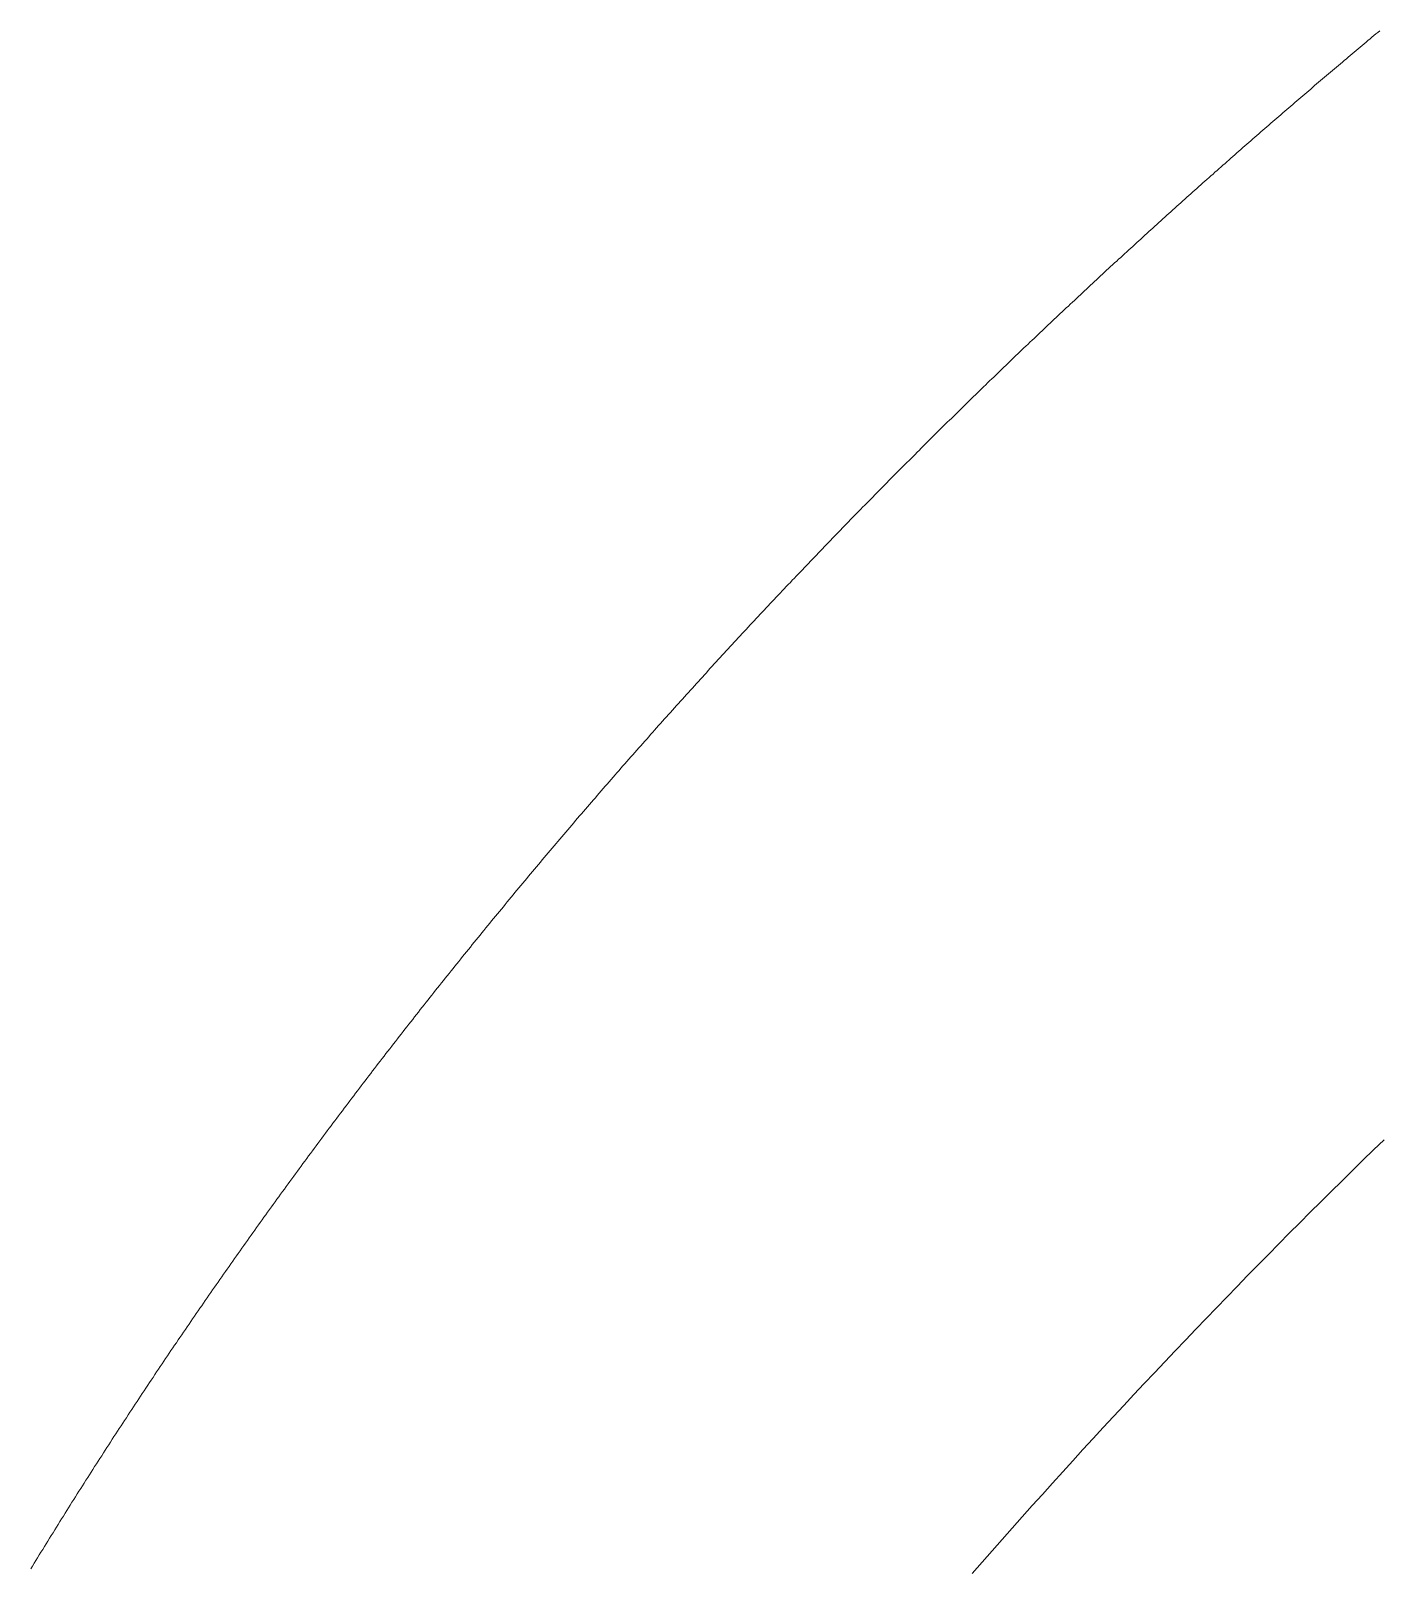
# Model space of a CAD drawing. Header units: millimetres. Extents: x 1128 to 1232, y 1235 to 1365.
# Drawn here: x 1136.01 to 1154.56, y 1321.74 to 1342.87 of the extents above; entities that cross this region are included whole.
import ezdxf

# ---------------------------------------------------------------- set-up
doc = ezdxf.new("R2010")
doc.units = ezdxf.units.MM

msp = doc.modelspace()

# ---------------------------------------------------------------- linework, layer by layer
at = {"color": 7, "linetype": 'Continuous', "lineweight": 15}
for points in [[(1154.581, 1342.869), (1154.554, 1342.846), (1154.527, 1342.824), (1154.5, 1342.801), (1154.473, 1342.779), (1154.446, 1342.756), (1154.418, 1342.733), (1154.391, 1342.711), (1154.364, 1342.688), (1154.337, 1342.665), (1154.31, 1342.642), (1154.283, 1342.62), (1154.255, 1342.597), (1154.228, 1342.574), (1154.201, 1342.551), (1154.174, 1342.528), (1154.147, 1342.505), (1154.12, 1342.482), (1154.092, 1342.459), (1154.065, 1342.436), (1154.038, 1342.413), (1154.011, 1342.39), (1153.983, 1342.367), (1153.956, 1342.344), (1153.929, 1342.321), (1153.902, 1342.298), (1153.874, 1342.275), (1153.847, 1342.252), (1153.82, 1342.229), (1153.793, 1342.205), (1153.765, 1342.182), (1153.738, 1342.159), (1153.711, 1342.136), (1153.683, 1342.113), (1153.656, 1342.089), (1153.629, 1342.066), (1153.602, 1342.043), (1153.574, 1342.019), (1153.547, 1341.996), (1153.52, 1341.972), (1153.492, 1341.949), (1153.465, 1341.926), (1153.438, 1341.902), (1153.41, 1341.879), (1153.383, 1341.855), (1153.356, 1341.832), (1153.328, 1341.808), (1153.301, 1341.784), (1153.273, 1341.761), (1153.246, 1341.737), (1153.219, 1341.713), (1153.191, 1341.69), (1153.164, 1341.666), (1153.136, 1341.642), (1153.109, 1341.619), (1153.082, 1341.595), (1153.054, 1341.571), (1153.027, 1341.547), (1152.999, 1341.523), (1152.972, 1341.5), (1152.944, 1341.476), (1152.917, 1341.452), (1152.89, 1341.428), (1152.862, 1341.404), (1152.835, 1341.38), (1152.807, 1341.356), (1152.78, 1341.332), (1152.752, 1341.308), (1152.725, 1341.284), (1152.697, 1341.26), (1152.67, 1341.236), (1152.642, 1341.212), (1152.615, 1341.188), (1152.587, 1341.163), (1152.56, 1341.139), (1152.532, 1341.115), (1152.505, 1341.091), (1152.477, 1341.067), (1152.45, 1341.042), (1152.422, 1341.018), (1152.395, 1340.994), (1152.367, 1340.969), (1152.34, 1340.945), (1152.312, 1340.921), (1152.285, 1340.896), (1152.257, 1340.872), (1152.23, 1340.847), (1152.202, 1340.823), (1152.174, 1340.799), (1152.147, 1340.774), (1152.119, 1340.749), (1152.092, 1340.725), (1152.064, 1340.7), (1152.037, 1340.676), (1152.009, 1340.651), (1151.981, 1340.626), (1151.954, 1340.602), (1151.926, 1340.577), (1151.899, 1340.552), (1151.871, 1340.528), (1151.843, 1340.503), (1151.816, 1340.478), (1151.788, 1340.453), (1151.761, 1340.429), (1151.733, 1340.404), (1151.705, 1340.379), (1151.678, 1340.354), (1151.65, 1340.329), (1151.623, 1340.304), (1151.595, 1340.279), (1151.567, 1340.254), (1151.54, 1340.229), (1151.512, 1340.204), (1151.484, 1340.179), (1151.457, 1340.154), (1151.429, 1340.129), (1151.401, 1340.104), (1151.374, 1340.079), (1151.346, 1340.054), (1151.318, 1340.028), (1151.291, 1340.003), (1151.263, 1339.978), (1151.235, 1339.953), (1151.208, 1339.928), (1151.18, 1339.902), (1151.152, 1339.877), (1151.125, 1339.852), (1151.097, 1339.826), (1151.069, 1339.801), (1151.042, 1339.775), (1151.014, 1339.75), (1150.986, 1339.725), (1150.959, 1339.699), (1150.931, 1339.674), (1150.903, 1339.648), (1150.876, 1339.623), (1150.848, 1339.597), (1150.82, 1339.572), (1150.792, 1339.546), (1150.765, 1339.52), (1150.737, 1339.495), (1150.709, 1339.469), (1150.682, 1339.443), (1150.654, 1339.418), (1150.626, 1339.392), (1150.599, 1339.366), (1150.571, 1339.34), (1150.543, 1339.315), (1150.515, 1339.289), (1150.488, 1339.263), (1150.46, 1339.237), (1150.432, 1339.211), (1150.404, 1339.185), (1150.377, 1339.159), (1150.349, 1339.133), (1150.321, 1339.107), (1150.294, 1339.081), (1150.266, 1339.055), (1150.238, 1339.029), (1150.21, 1339.003), (1150.183, 1338.977), (1150.155, 1338.951), (1150.127, 1338.925), (1150.099, 1338.899), (1150.072, 1338.873), (1150.044, 1338.846), (1150.016, 1338.82), (1149.988, 1338.794), (1149.961, 1338.768), (1149.933, 1338.741), (1149.905, 1338.715), (1149.877, 1338.689), (1149.85, 1338.662), (1149.822, 1338.636), (1149.794, 1338.61), (1149.766, 1338.583), (1149.739, 1338.557), (1149.711, 1338.53), (1149.683, 1338.504), (1149.655, 1338.477), (1149.628, 1338.451), (1149.6, 1338.424), (1149.572, 1338.398), (1149.544, 1338.371), (1149.517, 1338.344), (1149.489, 1338.318), (1149.461, 1338.291), (1149.433, 1338.264), (1149.405, 1338.238), (1149.378, 1338.211), (1149.35, 1338.184), (1149.322, 1338.157), (1149.294, 1338.131), (1149.267, 1338.104), (1149.239, 1338.077), (1149.211, 1338.05), (1149.183, 1338.023), (1149.156, 1337.996), (1149.128, 1337.969), (1149.1, 1337.942), (1149.072, 1337.915), (1149.045, 1337.888), (1149.017, 1337.861), (1148.989, 1337.834), (1148.961, 1337.807), (1148.933, 1337.78), (1148.906, 1337.753), (1148.878, 1337.726), (1148.85, 1337.699), (1148.822, 1337.672), (1148.795, 1337.644), (1148.767, 1337.617), (1148.739, 1337.59), (1148.711, 1337.563), (1148.684, 1337.535), (1148.656, 1337.508), (1148.628, 1337.481), (1148.6, 1337.453), (1148.573, 1337.426), (1148.545, 1337.398), (1148.517, 1337.371), (1148.489, 1337.344), (1148.462, 1337.316), (1148.434, 1337.289), (1148.406, 1337.261), (1148.378, 1337.234), (1148.351, 1337.206), (1148.323, 1337.178), (1148.295, 1337.151), (1148.267, 1337.123), (1148.24, 1337.095), (1148.212, 1337.068), (1148.184, 1337.04), (1148.156, 1337.012), (1148.129, 1336.985), (1148.101, 1336.957), (1148.073, 1336.929), (1148.045, 1336.901), (1148.018, 1336.873), (1147.99, 1336.846), (1147.962, 1336.818), (1147.934, 1336.79), (1147.907, 1336.762), (1147.879, 1336.734), (1147.851, 1336.706), (1147.823, 1336.678), (1147.796, 1336.65), (1147.768, 1336.622), (1147.74, 1336.594), (1147.713, 1336.566), (1147.685, 1336.538), (1147.657, 1336.509), (1147.629, 1336.481), (1147.602, 1336.453), (1147.574, 1336.425), (1147.546, 1336.397), (1147.519, 1336.368), (1147.491, 1336.34), (1147.463, 1336.312), (1147.436, 1336.284), (1147.408, 1336.255), (1147.38, 1336.227), (1147.352, 1336.199), (1147.325, 1336.17), (1147.297, 1336.142), (1147.269, 1336.113), (1147.242, 1336.085), (1147.214, 1336.056), (1147.186, 1336.028), (1147.159, 1335.999), (1147.131, 1335.971), (1147.103, 1335.942), (1147.076, 1335.914), (1147.048, 1335.885), (1147.02, 1335.856), (1146.993, 1335.828), (1146.965, 1335.799), (1146.937, 1335.77), (1146.91, 1335.741), (1146.882, 1335.713), (1146.854, 1335.684), (1146.827, 1335.655), (1146.799, 1335.626), (1146.771, 1335.597), (1146.744, 1335.568), (1146.716, 1335.54), (1146.689, 1335.511), (1146.661, 1335.482), (1146.633, 1335.453), (1146.606, 1335.424), (1146.578, 1335.395), (1146.55, 1335.366), (1146.523, 1335.337), (1146.495, 1335.308), (1146.468, 1335.278), (1146.44, 1335.249), (1146.412, 1335.22), (1146.385, 1335.191), (1146.357, 1335.162), (1146.33, 1335.133), (1146.302, 1335.103), (1146.274, 1335.074), (1146.247, 1335.045), (1146.219, 1335.015), (1146.192, 1334.986), (1146.164, 1334.957), (1146.137, 1334.927), (1146.109, 1334.898), (1146.081, 1334.869), (1146.054, 1334.839), (1146.026, 1334.81), (1145.999, 1334.78), (1145.971, 1334.751), (1145.944, 1334.721), (1145.916, 1334.692), (1145.889, 1334.662), (1145.861, 1334.632), (1145.834, 1334.603), (1145.806, 1334.573), (1145.779, 1334.543), (1145.751, 1334.514), (1145.724, 1334.484), (1145.696, 1334.454), (1145.669, 1334.424), (1145.641, 1334.395), (1145.614, 1334.365), (1145.586, 1334.335), (1145.559, 1334.305), (1145.531, 1334.275), (1145.504, 1334.245), (1145.476, 1334.215), (1145.449, 1334.186), (1145.421, 1334.156), (1145.394, 1334.126), (1145.366, 1334.096), (1145.339, 1334.066), (1145.312, 1334.035), (1145.284, 1334.005), (1145.257, 1333.975), (1145.229, 1333.945), (1145.202, 1333.915), (1145.174, 1333.885), (1145.147, 1333.855), (1145.12, 1333.824), (1145.092, 1333.794), (1145.065, 1333.764), (1145.037, 1333.734), (1145.01, 1333.703), (1144.983, 1333.673), (1144.955, 1333.643), (1144.928, 1333.612), (1144.901, 1333.582), (1144.873, 1333.551), (1144.846, 1333.521), (1144.819, 1333.49), (1144.791, 1333.46), (1144.764, 1333.429), (1144.737, 1333.399), (1144.709, 1333.368), (1144.682, 1333.338), (1144.655, 1333.307), (1144.627, 1333.276), (1144.6, 1333.246), (1144.573, 1333.215), (1144.545, 1333.184), (1144.518, 1333.154), (1144.491, 1333.123), (1144.464, 1333.092), (1144.436, 1333.061), (1144.409, 1333.031), (1144.382, 1333), (1144.355, 1332.969), (1144.327, 1332.938), (1144.3, 1332.907), (1144.273, 1332.876), (1144.246, 1332.845), (1144.218, 1332.814), (1144.191, 1332.783), (1144.164, 1332.752), (1144.137, 1332.721), (1144.11, 1332.69), (1144.082, 1332.659), (1144.055, 1332.628), (1144.028, 1332.597), (1144.001, 1332.566), (1143.974, 1332.534), (1143.947, 1332.503), (1143.919, 1332.472), (1143.892, 1332.441), (1143.865, 1332.409), (1143.838, 1332.378), (1143.811, 1332.347), (1143.784, 1332.315), (1143.757, 1332.284), (1143.73, 1332.253), (1143.702, 1332.221), (1143.675, 1332.19), (1143.648, 1332.158), (1143.621, 1332.127), (1143.594, 1332.095), (1143.567, 1332.064), (1143.54, 1332.032), (1143.513, 1332.001), (1143.486, 1331.969), (1143.459, 1331.937), (1143.432, 1331.906), (1143.405, 1331.874), (1143.378, 1331.842), (1143.351, 1331.811), (1143.324, 1331.779), (1143.297, 1331.747), (1143.27, 1331.715), (1143.243, 1331.684), (1143.216, 1331.652), (1143.189, 1331.62), (1143.162, 1331.588), (1143.135, 1331.556), (1143.108, 1331.524), (1143.081, 1331.492), (1143.054, 1331.46), (1143.027, 1331.428), (1143, 1331.396), (1142.974, 1331.364), (1142.947, 1331.332), (1142.92, 1331.3), (1142.893, 1331.268), (1142.866, 1331.236), (1142.839, 1331.204), (1142.812, 1331.172), (1142.786, 1331.139), (1142.759, 1331.107), (1142.732, 1331.075), (1142.705, 1331.043), (1142.678, 1331.01), (1142.651, 1330.978), (1142.625, 1330.946), (1142.598, 1330.913), (1142.571, 1330.881), (1142.544, 1330.848), (1142.518, 1330.816), (1142.491, 1330.784), (1142.464, 1330.751), (1142.437, 1330.719), (1142.411, 1330.686), (1142.384, 1330.653), (1142.357, 1330.621), (1142.33, 1330.588), (1142.304, 1330.556), (1142.277, 1330.523), (1142.25, 1330.49), (1142.224, 1330.458), (1142.197, 1330.425), (1142.17, 1330.392), (1142.144, 1330.36), (1142.117, 1330.327), (1142.09, 1330.294), (1142.064, 1330.261), (1142.037, 1330.228), (1142.011, 1330.195), (1141.984, 1330.162), (1141.957, 1330.13), (1141.931, 1330.097), (1141.904, 1330.064), (1141.878, 1330.031), (1141.851, 1329.998), (1141.825, 1329.965), (1141.798, 1329.932), (1141.772, 1329.898), (1141.745, 1329.865), (1141.719, 1329.832), (1141.692, 1329.799), (1141.666, 1329.766), (1141.639, 1329.733), (1141.613, 1329.699), (1141.586, 1329.666), (1141.56, 1329.633), (1141.533, 1329.6), (1141.507, 1329.566), (1141.481, 1329.533), (1141.454, 1329.5), (1141.428, 1329.466), (1141.401, 1329.433), (1141.375, 1329.399), (1141.349, 1329.366), (1141.322, 1329.332), (1141.296, 1329.299), (1141.27, 1329.265), (1141.243, 1329.232), (1141.217, 1329.198), (1141.191, 1329.165), (1141.164, 1329.131), (1141.138, 1329.097), (1141.112, 1329.064), (1141.086, 1329.03), (1141.059, 1328.996), (1141.033, 1328.963), (1141.007, 1328.929), (1140.981, 1328.895), (1140.954, 1328.861), (1140.928, 1328.827), (1140.902, 1328.794), (1140.876, 1328.76), (1140.85, 1328.726), (1140.823, 1328.692), (1140.797, 1328.658), (1140.771, 1328.624), (1140.745, 1328.59), (1140.719, 1328.556), (1140.693, 1328.522), (1140.667, 1328.488), (1140.641, 1328.454), (1140.615, 1328.42), (1140.589, 1328.386), (1140.562, 1328.351), (1140.536, 1328.317), (1140.51, 1328.283), (1140.484, 1328.249), (1140.458, 1328.215), (1140.432, 1328.18), (1140.406, 1328.146), (1140.38, 1328.112), (1140.354, 1328.077), (1140.328, 1328.043), (1140.303, 1328.009), (1140.277, 1327.974), (1140.251, 1327.94), (1140.225, 1327.905), (1140.199, 1327.871), (1140.173, 1327.836), (1140.147, 1327.802), (1140.121, 1327.767), (1140.095, 1327.733), (1140.07, 1327.698), (1140.044, 1327.663), (1140.018, 1327.629), (1139.992, 1327.594), (1139.966, 1327.559), (1139.941, 1327.525), (1139.915, 1327.49), (1139.889, 1327.455), (1139.863, 1327.42), (1139.837, 1327.386), (1139.812, 1327.351), (1139.786, 1327.316), (1139.76, 1327.281), (1139.735, 1327.246), (1139.709, 1327.211), (1139.683, 1327.176), (1139.658, 1327.141), (1139.632, 1327.106), (1139.606, 1327.071), (1139.581, 1327.036), (1139.555, 1327.001), (1139.53, 1326.966), (1139.504, 1326.931), (1139.478, 1326.896), (1139.453, 1326.861), (1139.427, 1326.825), (1139.402, 1326.79), (1139.376, 1326.755), (1139.351, 1326.72), (1139.325, 1326.684), (1139.3, 1326.649), (1139.274, 1326.614), (1139.249, 1326.578), (1139.223, 1326.543), (1139.198, 1326.508), (1139.173, 1326.472), (1139.147, 1326.437), (1139.122, 1326.401), (1139.096, 1326.366), (1139.071, 1326.33), (1139.046, 1326.295), (1139.02, 1326.259), (1138.995, 1326.224), (1138.97, 1326.188), (1138.944, 1326.152), (1138.919, 1326.117), (1138.894, 1326.081), (1138.869, 1326.045), (1138.843, 1326.01), (1138.818, 1325.974), (1138.793, 1325.938), (1138.768, 1325.902), (1138.742, 1325.866), (1138.717, 1325.83), (1138.692, 1325.795), (1138.667, 1325.759), (1138.642, 1325.723), (1138.617, 1325.687), (1138.592, 1325.651), (1138.566, 1325.615), (1138.541, 1325.579), (1138.516, 1325.543), (1138.491, 1325.507), (1138.466, 1325.471), (1138.441, 1325.435), (1138.416, 1325.398), (1138.391, 1325.362), (1138.366, 1325.326), (1138.341, 1325.29), (1138.316, 1325.254), (1138.291, 1325.217), (1138.266, 1325.181), (1138.241, 1325.145), (1138.216, 1325.109), (1138.192, 1325.072), (1138.167, 1325.036), (1138.142, 1324.999), (1138.117, 1324.963), (1138.092, 1324.927), (1138.067, 1324.89), (1138.043, 1324.854), (1138.018, 1324.817), (1137.993, 1324.781), (1137.968, 1324.744), (1137.943, 1324.707), (1137.919, 1324.671), (1137.894, 1324.634), (1137.869, 1324.598), (1137.845, 1324.561), (1137.82, 1324.524), (1137.795, 1324.487), (1137.771, 1324.451), (1137.746, 1324.414), (1137.721, 1324.377), (1137.697, 1324.34), (1137.672, 1324.303), (1137.648, 1324.267), (1137.623, 1324.23), (1137.598, 1324.193), (1137.574, 1324.156), (1137.549, 1324.119), (1137.525, 1324.082), (1137.5, 1324.045), (1137.476, 1324.008), (1137.451, 1323.971), (1137.427, 1323.934), (1137.403, 1323.897), (1137.378, 1323.86), (1137.354, 1323.822), (1137.329, 1323.785), (1137.305, 1323.748), (1137.281, 1323.711), (1137.256, 1323.674), (1137.232, 1323.636), (1137.208, 1323.599), (1137.183, 1323.562), (1137.159, 1323.524), (1137.135, 1323.487), (1137.111, 1323.45), (1137.086, 1323.412), (1137.062, 1323.375), (1137.038, 1323.337), (1137.014, 1323.3), (1136.99, 1323.262), (1136.965, 1323.225), (1136.941, 1323.187), (1136.917, 1323.15), (1136.893, 1323.112), (1136.869, 1323.074), (1136.845, 1323.037), (1136.821, 1322.999), (1136.797, 1322.961), (1136.773, 1322.924), (1136.749, 1322.886), (1136.725, 1322.848), (1136.701, 1322.81), (1136.677, 1322.772), (1136.653, 1322.735), (1136.629, 1322.697), (1136.605, 1322.659), (1136.581, 1322.621), (1136.557, 1322.583), (1136.534, 1322.545), (1136.51, 1322.507), (1136.486, 1322.469), (1136.462, 1322.431), (1136.438, 1322.393), (1136.414, 1322.355), (1136.391, 1322.317), (1136.367, 1322.279), (1136.343, 1322.24), (1136.32, 1322.202), (1136.296, 1322.164), (1136.272, 1322.126), (1136.249, 1322.088), (1136.225, 1322.049), (1136.201, 1322.011), (1136.178, 1321.973), (1136.154, 1321.934), (1136.13, 1321.896), (1136.107, 1321.858), (1136.083, 1321.819), (1136.06, 1321.781), (1136.036, 1321.742), (1136.013, 1321.704)], [(1148.969, 1321.64), (1149.107, 1321.797), (1149.244, 1321.954), (1149.383, 1322.11), (1149.521, 1322.266), (1149.659, 1322.421), (1149.798, 1322.576), (1149.937, 1322.73), (1150.076, 1322.885), (1150.216, 1323.038), (1150.355, 1323.192), (1150.495, 1323.345), (1150.635, 1323.497), (1150.775, 1323.649), (1150.916, 1323.801), (1151.056, 1323.953), (1151.197, 1324.104), (1151.338, 1324.254), (1151.48, 1324.404), (1151.621, 1324.554), (1151.763, 1324.704), (1151.905, 1324.853), (1152.047, 1325.001), (1152.189, 1325.15), (1152.331, 1325.298), (1152.474, 1325.445), (1152.617, 1325.592), (1152.76, 1325.739), (1152.904, 1325.885), (1153.047, 1326.031), (1153.191, 1326.177), (1153.335, 1326.322), (1153.479, 1326.466), (1153.623, 1326.611), (1153.768, 1326.755), (1153.913, 1326.898), (1154.058, 1327.041), (1154.203, 1327.184), (1154.349, 1327.327), (1154.494, 1327.469), (1154.64, 1327.61)]]:
    msp.add_lwpolyline(points, dxfattribs=at)

doc.saveas('drawing.dxf')
